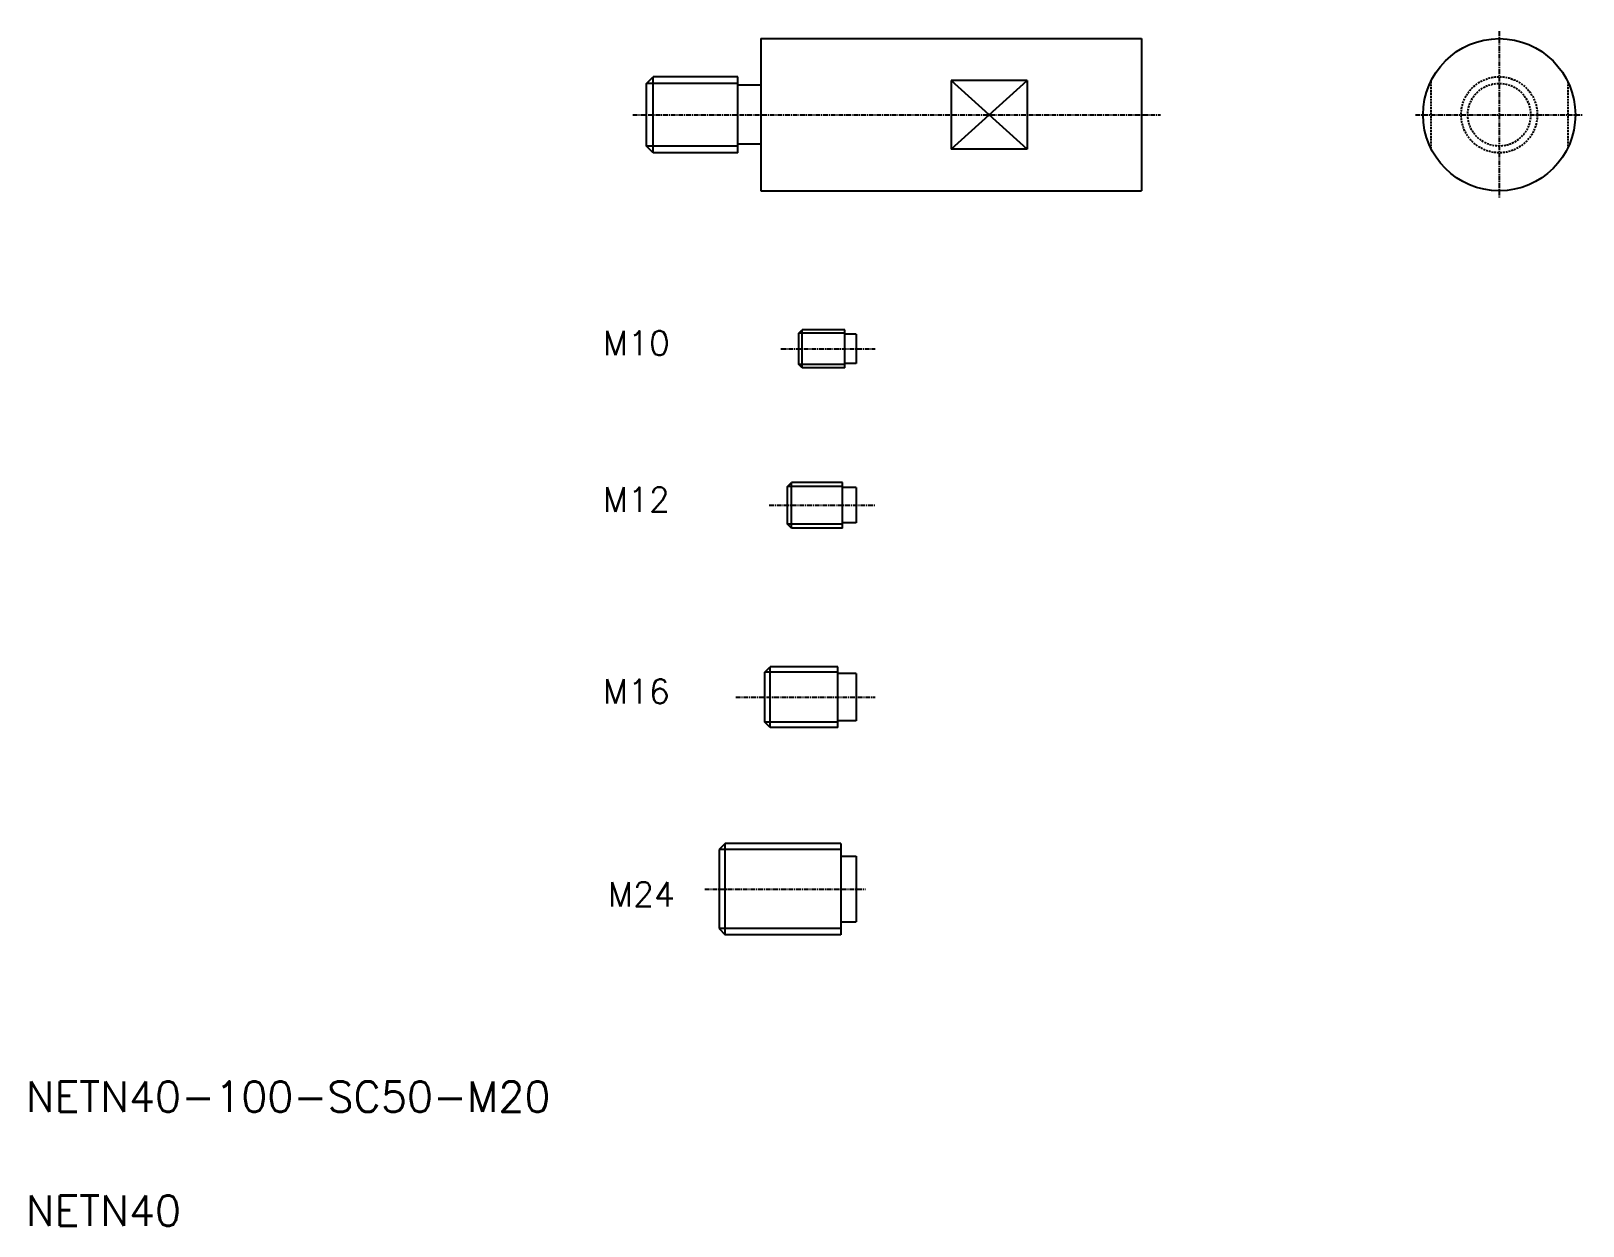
# Model space of a CAD drawing. Extents: x 21 to 429, y 20 to 334.
import ezdxf

# ---------------------------------------------------------------- set-up
doc = ezdxf.new("R2010")
doc.units = 0
doc.linetypes.add('CENTER', pattern=[2, 1.25, -0.25, 0.25, -0.25])
doc.linetypes.add('DASHED', pattern=[0.75, 0.5, -0.25])
doc.layers.get('0').update_dxf_attribs({"linetype": 'CONTINUOUS'})
doc.layers.add('CENTER', color=1, linetype='CENTER')
doc.styles.add('BIGFONT', font='txt.shx', dxfattribs={"height": 6.4, "bigfont": 'bigfont'})
doc.styles.get("Standard").update_dxf_attribs({"font": 'txt', "bigfont": 'BIGFONT'})

msp = doc.modelspace()

# ---------------------------------------------------------------- linework, layer by layer
at = {"color": 7, "linetype": 'CONTINUOUS'}
for p, q in [((213.03, 332.05), (313.03, 332.05)), ((213.03, 332.05), (213.03, 292.05)), ((313.03, 332.05), (313.03, 292.05)), ((183.03, 320.3), (184.78, 322.05)), ((207.03, 322.05), (184.78, 322.05)), ((184.78, 302.05), (184.78, 322.05)), ((207.03, 302.05), (207.03, 322.05)), ((183.03, 303.8), (183.03, 320.3)), ((213.03, 319.8), (207.03, 319.8)), ((263.03, 321.07), (263.03, 303.04)), ((283.03, 321.07), (263.03, 321.07)), ((283.03, 321.07), (283.03, 303.04)), ((184.78, 302.05), (183.03, 303.8)), ((207.03, 302.05), (184.78, 302.05)), ((213.03, 304.3), (207.03, 304.3)), ((283.03, 303.04), (263.03, 303.04)), ((213.03, 292.05), (313.03, 292.05)), ((223.09, 254.65), (223.96, 255.53)), ((223.09, 246.4), (223.09, 254.65)), ((223.96, 245.53), (223.96, 255.53)), ((235.09, 255.53), (223.96, 255.53)), ((235.09, 245.53), (235.09, 255.53)), ((238.09, 254.4), (235.09, 254.4)), ((238.09, 254.4), (238.09, 246.65)), ((223.96, 245.53), (223.09, 246.4)), ((235.09, 245.53), (223.96, 245.53)), ((238.09, 246.65), (235.09, 246.65)), ((220.09, 214.38), (221.14, 215.43)), ((220.09, 204.48), (220.09, 214.38)), ((234.49, 215.43), (221.14, 215.43)), ((221.14, 203.43), (221.14, 215.43)), ((234.49, 203.43), (234.49, 215.43)), ((238.09, 214.08), (234.49, 214.08)), ((238.09, 214.08), (238.09, 204.78)), ((221.14, 203.43), (220.09, 204.48)), ((238.09, 204.78), (234.49, 204.78)), ((234.49, 203.43), (221.14, 203.43)), ((214.09, 165.59), (215.49, 166.99)), ((214.09, 152.39), (214.09, 165.59)), ((215.49, 150.99), (215.49, 166.99)), ((233.29, 166.99), (215.49, 166.99)), ((233.29, 150.99), (233.29, 166.99)), ((238.09, 165.19), (233.29, 165.19)), ((238.09, 165.19), (238.09, 152.79)), ((215.49, 150.99), (214.09, 152.39)), ((233.29, 150.99), (215.49, 150.99)), ((238.09, 152.79), (233.29, 152.79)), ((203.71, 120.55), (202.09, 118.92)), ((202.09, 118.92), (202.09, 98.17)), ((234.09, 120.55), (203.71, 120.55)), ((203.71, 96.55), (203.71, 120.55)), ((234.09, 120.55), (234.09, 96.55)), ((234.09, 117.15), (238.09, 117.15)), ((238.09, 117.15), (238.09, 99.95)), ((202.09, 98.17), (203.71, 96.55)), ((234.09, 99.95), (238.09, 99.95)), ((234.09, 96.55), (203.71, 96.55))]:
    msp.add_line(p, q, dxfattribs=at)
at = {"color": 3, "linetype": 'CONTINUOUS'}
for p, q in [((207.03, 320.3), (183.03, 320.3)), ((263.03, 303.04), (283.03, 321.07)), ((283.03, 303.04), (263.03, 321.07)), ((207.03, 303.8), (183.03, 303.8)), ((235.09, 254.65), (223.09, 254.65)), ((235.09, 246.4), (223.09, 246.4)), ((234.49, 214.38), (220.09, 214.38)), ((234.49, 204.48), (220.09, 204.48)), ((233.29, 165.59), (214.09, 165.59)), ((233.29, 152.39), (214.09, 152.39)), ((234.09, 118.92), (202.09, 118.92)), ((234.09, 98.17), (202.09, 98.17))]:
    msp.add_line(p, q, dxfattribs=at)
at = {"color": 3, "linetype": 'DASHED'}
for p, q in [((389.02, 320.77), (389.02, 303.34)), ((425.02, 320.77), (425.02, 303.34))]:
    msp.add_line(p, q, dxfattribs=at)
at = {"color": 7, "linetype": 'CONTINUOUS'}
msp.add_circle((407.02, 312.05), 20, dxfattribs=at)
at = {"color": 3, "linetype": 'DASHED'}
for radius in [10, 8.25]:
    msp.add_circle((407.02, 312.05), radius, dxfattribs=at)
at = {"layer": 'CENTER', "color": 1, "linetype": 'CENTER'}
for p, q in [((407.02, 334.05), (407.02, 290.05)), ((179.43, 312.05), (318.03, 312.05)), ((385.02, 312.05), (429.02, 312.05)), ((218.35, 250.53), (243.09, 250.53)), ((215.23, 209.43), (243.09, 209.43)), ((206.52, 158.99), (243.09, 158.99)), ((198.35, 108.55), (240.58, 108.55))]:
    msp.add_line(p, q, dxfattribs=at)

# ---------------------------------------------------------------- texts
at = {"color": 7, "linetype": 'CONTINUOUS', "style": 'BIGFONT'}
for s, p in [('M10', (171.61, 248.83)), ('M12', (171.61, 207.73)), ('M16', (171.61, 157.29))]:
    msp.add_text(s, height=6.4, dxfattribs=at).set_placement(p)
at = {"color": 7, "linetype": 'CONTINUOUS'}
for s, height, p in [('M24', 6.4, (172.92, 103.96)), ('NETN40-100-SC50-M20', 8, (20, 50)), ('NETN40', 8, (20, 20))]:
    msp.add_text(s, height=height, dxfattribs=at).set_placement(p)

doc.saveas('drawing.dxf')
